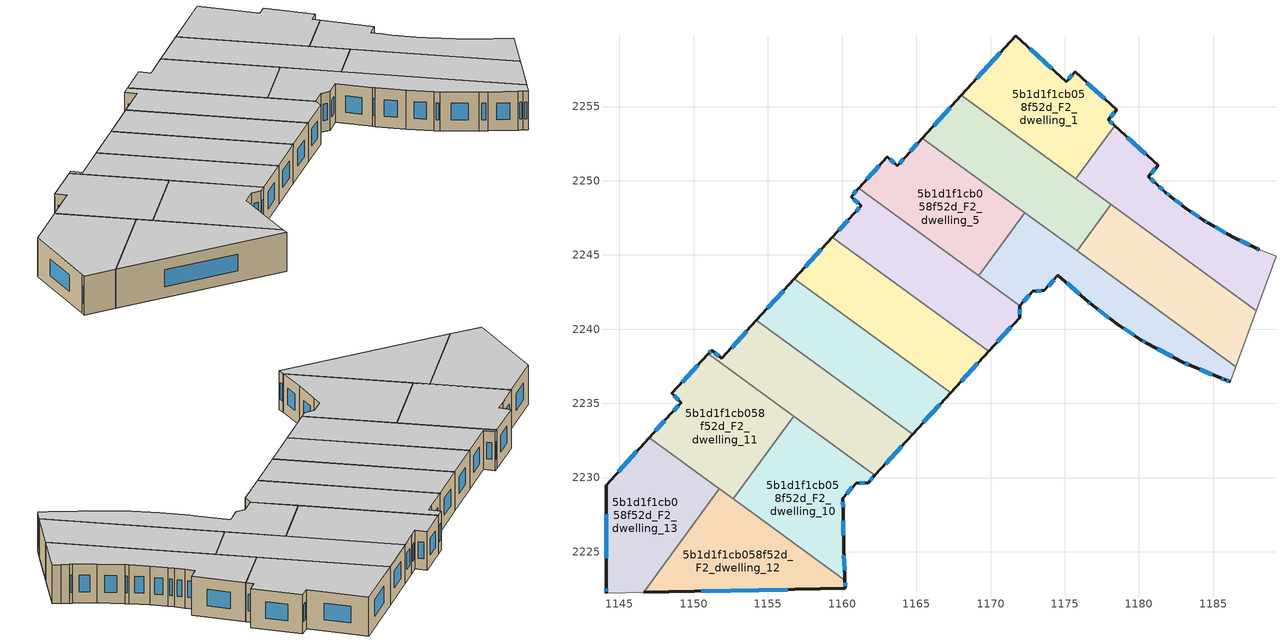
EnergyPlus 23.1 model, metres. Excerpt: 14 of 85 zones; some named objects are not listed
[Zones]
5b1d1f1cb058f52d_F2_dwelling_0
 floor to 5b1d1f1cb058f52d_F1_dwelling_0 (EU_floor_Construction): 1184.65,2247.16 1186.35,2246.2 1187.9,2245.45 1188.11,2245.36 1188.67,2245.13 1189.24,2244.92 1187.9,2241.25 1175.74,2250.12 1178.36,2253.71 1181.3,2251.03 1180.63,2250.27 1181.2,2249.75 1181.78,2249.23 1182.13,2248.93 1183.17,2248.14 1184.41,2247.31 z6
 wall outside (EU_wall_Construction): 1188.11,2245.36 1187.9,2245.45 1186.35,2246.2 1184.65,2247.16 1184.41,2247.31 1183.17,2248.14 1182.13,2248.93 1181.78,2249.23 1181.2,2249.75 1180.63,2250.27 1181.3,2251.03 1178.36,2253.71 z6:9
 wall adiabatic (EU_wall_Construction): 1187.9,2241.25 1189.24,2244.92 1188.67,2245.13 1188.11,2245.36 z6:9
 wall to 5b1d1f1cb058f52d_F2_dwelling_1 (EU_wall_Construction): 1178.36,2253.71 1175.74,2250.12 z6:9
 wall to 5b1d1f1cb058f52d_F2_dwelling_2 (EU_wall_Construction): 1178.11,2248.4 1187.9,2241.25 z6:9
 wall to 5b1d1f1cb058f52d_F2_dwelling_3 (EU_wall_Construction): 1175.74,2250.12 1178.11,2248.4 z6:9
 window (EU_Window_Construction): 1181.04,2249.9 1180.79,2250.12 / 1181.61,2249.38 1181.36,2249.6 / 1182.03,2249.02 1181.88,2249.15 / 1182.87,2248.37 1182.43,2248.71 / 1184.06,2247.55 1183.52,2247.9 / 1184.58,2247.21 1184.48,2247.27 / 1185.86,2246.48 1185.14,2246.89 / 1187.46,2245.66 1186.79,2245.99 / 1188.05,2245.38 1187.96,2245.42 / 1180.46,2251.8 1179.2,2252.94 / 1180.82,2250.49 1181.11,2250.82 z6.86:8.14
 ceiling to 5b1d1f1cb058f52d_F3_dwelling_0 (EU_floor_Construction): 1187.9,2241.25 1189.24,2244.92 1188.67,2245.13 1188.11,2245.36 1187.9,2245.45 1186.35,2246.2 1184.65,2247.16 1184.41,2247.31 1183.17,2248.14 1182.13,2248.93 1181.78,2249.23 1181.2,2249.75 1180.63,2250.27 1181.3,2251.03 1178.36,2253.71 1175.74,2250.12 z9
5b1d1f1cb058f52d_F2_dwelling_1
 floor to 5b1d1f1cb058f52d_F1_dwelling_1 (EU_floor_Construction): 1175.7,2257.33 1178.52,2254.78 1177.93,2254.1 1178.36,2253.71 1175.74,2250.12 1168.04,2255.75 1171.69,2259.76 1175.09,2256.67 z6
 wall outside (EU_wall_Construction): 1178.36,2253.71 1177.93,2254.1 1178.52,2254.78 1175.7,2257.33 1175.09,2256.67 1171.69,2259.76 1168.04,2255.75 z6:9
 wall to 5b1d1f1cb058f52d_F2_dwelling_3 (EU_wall_Construction): 1168.04,2255.75 1175.74,2250.12 z6:9
 window (EU_Window_Construction): 1178.09,2254.3 1178.35,2254.59 / 1178.24,2253.82 1178.05,2253.99 / 1170.65,2258.61 1169.08,2256.89 / 1174.12,2257.55 1172.66,2258.88 / 1175.52,2257.14 1175.27,2256.86 / 1177.71,2255.51 1176.5,2256.61 z6.86:8.14
 ceiling to 5b1d1f1cb058f52d_F3_dwelling_1 (EU_floor_Construction): 1175.74,2250.12 1178.36,2253.71 1177.93,2254.1 1178.52,2254.78 1175.7,2257.33 1175.09,2256.67 1171.69,2259.76 1168.04,2255.75 z9
5b1d1f1cb058f52d_F2_dwelling_10
 floor to 5b1d1f1cb058f52d_F1_dwelling_10 (EU_floor_Construction): 1162.21,2230.14 1161.76,2229.66 1160.96,2229.62 1160.05,2228.61 1160.07,2227.75 1160.1,2225.45 1160.19,2223.07 1152.68,2228.56 1156.74,2234.13 z6
 wall outside (EU_wall_Construction): 1160.19,2223.07 1160.1,2225.45 1160.07,2227.75 1160.05,2228.61 1160.96,2229.62 1161.76,2229.66 1162.21,2230.14 z6:9
 wall to 5b1d1f1cb058f52d_F2_dwelling_11 (EU_wall_Construction): 1156.74,2234.13 1152.68,2228.56 z6:9
 wall to 5b1d1f1cb058f52d_F2_dwelling_12 (EU_wall_Construction): 1152.68,2228.56 1160.19,2223.07 z6:9
 wall to 5b1d1f1cb058f52d_F2_dwelling_9 (EU_wall_Construction): 1162.21,2230.14 1156.74,2234.13 z6:9
 window (EU_Window_Construction): 1160.09,2226.11 1160.08,2227.1 / 1160.17,2223.75 1160.13,2224.77 / 1161.89,2229.8 1162.08,2230 / 1161.19,2229.63 1161.53,2229.65 / 1160.31,2228.9 1160.7,2229.33 / 1160.06,2228 1160.06,2228.37 z6.86:8.14
 ceiling to 5b1d1f1cb058f52d_F3_dwelling_10 (EU_floor_Construction): 1160.19,2223.07 1160.1,2225.45 1160.07,2227.75 1160.05,2228.61 1160.96,2229.62 1161.76,2229.66 1162.21,2230.14 1156.74,2234.13 1152.68,2228.56 z9
5b1d1f1cb058f52d_F2_dwelling_11
 floor to 5b1d1f1cb058f52d_F1_dwelling_11 (EU_floor_Construction): 1156.74,2234.13 1152.68,2228.56 1147.01,2232.69 1148.47,2234.29 1149.16,2235.04 1148.52,2235.68 1150.98,2238.33 z6
 wall outside (EU_wall_Construction): 1150.98,2238.33 1148.52,2235.68 1149.16,2235.04 1148.47,2234.29 1147.01,2232.69 z6:9
 wall to 5b1d1f1cb058f52d_F2_dwelling_13 (EU_wall_Construction): 1147.01,2232.69 1151.73,2229.25 z6:9
 wall to 5b1d1f1cb058f52d_F2_dwelling_9 (EU_wall_Construction): 1156.74,2234.13 1150.98,2238.33 z6:9
 wall to 5b1d1f1cb058f52d_F2_dwelling_12 (EU_wall_Construction): 1151.73,2229.25 1152.68,2228.56 z6:9
 window (EU_Window_Construction): 1148.96,2234.82 1148.67,2234.5 / 1148.71,2235.49 1148.98,2235.22 / 1150.28,2237.57 1149.23,2236.44 / 1148.05,2233.83 1147.43,2233.15 z6.86:8.14
 ceiling to 5b1d1f1cb058f52d_F3_dwelling_11 (EU_floor_Construction): 1152.68,2228.56 1156.74,2234.13 1150.98,2238.33 1148.52,2235.68 1149.16,2235.04 1148.47,2234.29 1147.01,2232.69 z9
5b1d1f1cb058f52d_F2_dwelling_12
 floor to 5b1d1f1cb058f52d_F1_dwelling_12 (EU_floor_Construction): 1160.19,2223.07 1160.22,2222.53 1146.63,2222.26 1151.73,2229.25 z6
 wall outside (EU_wall_Construction): 1146.63,2222.26 1160.22,2222.53 1160.19,2223.07 z6:9
 wall to 5b1d1f1cb058f52d_F2_dwelling_13 (EU_wall_Construction): 1151.73,2229.25 1146.63,2222.26 z6:9
 window (EU_Window_Construction): 1150.51,2222.34 1156.34,2222.45 / 1160.21,2222.68 1160.2,2222.92 z6.86:8.14
 ceiling to 5b1d1f1cb058f52d_F3_dwelling_12 (EU_floor_Construction): 1160.22,2222.53 1160.19,2223.07 1151.73,2229.25 1146.63,2222.26 z9
5b1d1f1cb058f52d_F2_dwelling_13
 floor to 5b1d1f1cb058f52d_F1_dwelling_13 (EU_floor_Construction): 1151.73,2229.25 1146.63,2222.26 1144.12,2222.21 1144.12,2222.61 1144.09,2229.49 1147.01,2232.69 z6
 wall outside (EU_wall_Construction): 1147.01,2232.69 1144.09,2229.49 1144.12,2222.61 1144.12,2222.21 z6:9
 wall adiabatic (EU_wall_Construction): 1144.12,2222.21 1146.63,2222.26 z6:9
 window (EU_Window_Construction): 1146.18,2231.78 1144.93,2230.4 / 1144.12,2222.5 1144.12,2222.33 / 1144.1,2227.52 1144.11,2224.58 z6.86:8.14
 ceiling to 5b1d1f1cb058f52d_F3_dwelling_13 (EU_floor_Construction): 1146.63,2222.26 1151.73,2229.25 1147.01,2232.69 1144.09,2229.49 1144.12,2222.61 1144.12,2222.21 z9
5b1d1f1cb058f52d_F2_dwelling_2
 floor to 5b1d1f1cb058f52d_F1_dwelling_2 (EU_floor_Construction): 1187.9,2241.25 1186.53,2237.47 1175.83,2245.28 1178.11,2248.4 z6
 wall to 5b1d1f1cb058f52d_F2_dwelling_3 (EU_wall_Construction): 1178.11,2248.4 1175.83,2245.28 z6:9
 wall adiabatic (EU_wall_Construction): 1186.53,2237.47 1187.9,2241.25 z6:9
 wall to 5b1d1f1cb058f52d_F2_dwelling_4 (EU_wall_Construction): 1175.83,2245.28 1186.53,2237.47 z6:9
 ceiling to 5b1d1f1cb058f52d_F3_dwelling_2 (EU_floor_Construction): 1186.53,2237.47 1187.9,2241.25 1178.11,2248.4 1175.83,2245.28 z9
5b1d1f1cb058f52d_F2_dwelling_3
 floor to 5b1d1f1cb058f52d_F1_dwelling_3 (EU_floor_Construction): 1178.11,2248.4 1175.83,2245.28 1165.42,2252.87 1168.04,2255.75 z6
 wall outside (EU_wall_Construction): 1168.04,2255.75 1165.42,2252.87 z6:9
 wall to 5b1d1f1cb058f52d_F2_dwelling_5 (EU_wall_Construction): 1165.42,2252.87 1172.3,2247.85 z6:9
 wall to 5b1d1f1cb058f52d_F2_dwelling_4 (EU_wall_Construction): 1172.3,2247.85 1175.83,2245.27 z6:9
 window (EU_Window_Construction): 1167.29,2254.93 1166.17,2253.7 z6.86:8.14
 ceiling to 5b1d1f1cb058f52d_F3_dwelling_3 (EU_floor_Construction): 1175.83,2245.28 1178.11,2248.4 1168.04,2255.75 1165.42,2252.87 z9
5b1d1f1cb058f52d_F2_dwelling_4
 floor to 5b1d1f1cb058f52d_F1_dwelling_4 (EU_floor_Construction): 1186.53,2237.47 1186.16,2236.46 1185.82,2236.58 1185.48,2236.71 1183.53,2237.52 1182.96,2237.78 1180.53,2239.04 1180.16,2239.27 1178.5,2240.37 1176.74,2241.71 1176.59,2241.83 1174.54,2243.63 1173.63,2242.61 1172.85,2242.55 1171.97,2241.56 1169.19,2243.59 1172.3,2247.85 z6
 wall outside (EU_wall_Construction): 1171.97,2241.56 1172.85,2242.55 1173.63,2242.61 1174.54,2243.63 1176.59,2241.83 1176.74,2241.71 1178.5,2240.37 1180.16,2239.27 1180.53,2239.04 1182.96,2237.78 1183.53,2237.52 1185.48,2236.71 1185.82,2236.58 1186.16,2236.46 z6:9
 wall to 5b1d1f1cb058f52d_F2_dwelling_5 (EU_wall_Construction): 1172.3,2247.85 1169.19,2243.59 z6:9
 wall adiabatic (EU_wall_Construction): 1186.16,2236.46 1186.53,2237.47 z6:9
 wall to 5b1d1f1cb058f52d_F2_dwelling_6 (EU_wall_Construction): 1169.19,2243.59 1171.97,2241.56 z6:9
 window (EU_Window_Construction): 1176.63,2241.8 1176.69,2241.74 / 1175.12,2243.11 1176,2242.35 / 1173.89,2242.9 1174.28,2243.34 / 1173.07,2242.57 1173.4,2242.59 / 1172.22,2241.85 1172.6,2242.27 / 1185.92,2236.55 1186.07,2236.49 / 1185.58,2236.67 1185.73,2236.62 / 1184.09,2237.29 1184.93,2236.94 / 1183.12,2237.71 1183.37,2237.59 / 1181.22,2238.68 1182.27,2238.14 / 1180.27,2239.2 1180.42,2239.11 / 1178.98,2240.05 1179.69,2239.58 / 1177.24,2241.32 1178,2240.75 z6.86:8.14
 ceiling to 5b1d1f1cb058f52d_F3_dwelling_4 (EU_floor_Construction): 1186.16,2236.46 1186.53,2237.47 1172.3,2247.85 1169.19,2243.59 1171.97,2241.56 1172.85,2242.55 1173.63,2242.61 1174.54,2243.63 1176.59,2241.83 1176.74,2241.71 1178.5,2240.37 1180.16,2239.27 1180.53,2239.04 1182.96,2237.78 1183.53,2237.52 1185.48,2236.71 1185.82,2236.58 z9
5b1d1f1cb058f52d_F2_dwelling_5
 floor to 5b1d1f1cb058f52d_F1_dwelling_5 (EU_floor_Construction): 1172.3,2247.85 1169.19,2243.59 1161.11,2249.49 1163.05,2251.62 1163.72,2251.01 1164.28,2251.62 1165.42,2252.87 z6
 wall outside (EU_wall_Construction): 1165.42,2252.87 1164.28,2251.62 1163.72,2251.01 1163.05,2251.62 1161.11,2249.49 z6:9
 wall to 5b1d1f1cb058f52d_F2_dwelling_6 (EU_wall_Construction): 1161.11,2249.49 1169.19,2243.59 z6:9
 window (EU_Window_Construction): 1163.53,2251.18 1163.24,2251.44 / 1164.12,2251.45 1163.88,2251.18 / 1165.09,2252.52 1164.6,2251.98 / 1162.5,2251.01 1161.67,2250.09 z6.86:8.14
 ceiling to 5b1d1f1cb058f52d_F3_dwelling_5 (EU_floor_Construction): 1169.19,2243.59 1172.3,2247.85 1165.42,2252.87 1164.28,2251.62 1163.72,2251.01 1163.05,2251.62 1161.11,2249.49 z9
5b1d1f1cb058f52d_F2_dwelling_6
 floor to 5b1d1f1cb058f52d_F1_dwelling_6 (EU_floor_Construction): 1171.97,2241.56 1171.96,2241.55 1171.96,2240.77 1169.87,2238.5 1159.34,2246.18 1160.83,2247.82 1161.28,2248.31 1160.6,2248.93 1161.11,2249.49 z6
 wall outside (EU_wall_Construction): 1161.11,2249.49 1160.6,2248.93 1161.28,2248.31 1160.83,2247.82 1159.34,2246.18 / 1169.87,2238.5 1171.96,2240.77 1171.96,2241.55 1171.97,2241.56 z6:9
 wall to 5b1d1f1cb058f52d_F2_dwelling_7 (EU_wall_Construction): 1159.34,2246.18 1169.87,2238.5 z6:9
 window (EU_Window_Construction): 1160.4,2247.35 1159.76,2246.65 / 1161.15,2248.17 1160.96,2247.96 / 1160.79,2248.75 1161.08,2248.49 / 1160.96,2249.33 1160.75,2249.09 / 1171.96,2241 1171.96,2241.33 / 1170.47,2239.15 1171.36,2240.12 z6.86:8.14
 ceiling to 5b1d1f1cb058f52d_F3_dwelling_6 (EU_floor_Construction): 1169.87,2238.5 1171.96,2240.77 1171.96,2241.55 1171.97,2241.56 1161.11,2249.49 1160.6,2248.93 1161.28,2248.31 1160.83,2247.82 1159.34,2246.18 z9
5b1d1f1cb058f52d_F2_dwelling_7
 floor to 5b1d1f1cb058f52d_F1_dwelling_7 (EU_floor_Construction): 1169.87,2238.5 1167.31,2235.71 1156.78,2243.39 1159.34,2246.18 z6
 wall outside (EU_wall_Construction): 1167.31,2235.71 1169.87,2238.5 / 1159.34,2246.18 1156.78,2243.39 z6:9
 wall to 5b1d1f1cb058f52d_F2_dwelling_8 (EU_wall_Construction): 1156.78,2243.39 1167.31,2235.71 z6:9
 window (EU_Window_Construction): 1168.04,2236.5 1169.14,2237.7 / 1158.61,2245.38 1157.51,2244.19 z6.86:8.14
 ceiling to 5b1d1f1cb058f52d_F3_dwelling_7 (EU_floor_Construction): 1167.31,2235.71 1169.87,2238.5 1159.34,2246.18 1156.78,2243.39 z9
5b1d1f1cb058f52d_F2_dwelling_8
 floor to 5b1d1f1cb058f52d_F1_dwelling_8 (EU_floor_Construction): 1167.31,2235.71 1164.75,2232.92 1154.23,2240.59 1156.78,2243.39 z6
 wall outside (EU_wall_Construction): 1164.75,2232.92 1167.31,2235.71 / 1156.78,2243.39 1154.23,2240.59 z6:9
 wall to 5b1d1f1cb058f52d_F2_dwelling_9 (EU_wall_Construction): 1154.23,2240.59 1164.75,2232.92 z6:9
 window (EU_Window_Construction): 1165.48,2233.72 1166.58,2234.91 / 1156.05,2242.59 1154.96,2241.39 z6.86:8.14
 ceiling to 5b1d1f1cb058f52d_F3_dwelling_8 (EU_floor_Construction): 1164.75,2232.92 1167.31,2235.71 1156.78,2243.39 1154.23,2240.59 z9
5b1d1f1cb058f52d_F2_dwelling_9
 floor to 5b1d1f1cb058f52d_F1_dwelling_9 (EU_floor_Construction): 1164.75,2232.92 1162.21,2230.14 1150.98,2238.33 1151.22,2238.58 1151.88,2238.02 1154.23,2240.59 z6
 wall outside (EU_wall_Construction): 1154.23,2240.59 1151.88,2238.02 1151.22,2238.58 1150.98,2238.33 / 1162.21,2230.14 1164.75,2232.92 z6:9
 window (EU_Window_Construction): 1151.69,2238.18 1151.41,2238.42 / 1153.56,2239.86 1152.55,2238.76 / 1162.93,2230.94 1164.03,2232.12 / 1151.15,2238.51 1151.05,2238.4 z6.86:8.14
 ceiling to 5b1d1f1cb058f52d_F3_dwelling_9 (EU_floor_Construction): 1162.21,2230.14 1164.75,2232.92 1154.23,2240.59 1151.88,2238.02 1151.22,2238.58 1150.98,2238.33 z9
[Building]
EU S2 Campaign: North Axis=0; Terrain=City; Solar Distribution=FullExterior
[Site:Location]
Helsinki-Vantaa.AP: Latitude=60.317; Longitude=24.963; Time Zone=2; Elevation=54.6
[SizingPeriod:WeatherFileDays]
AnnualSizingPeriod: Begin Month=1; Begin Day of Month=1; End Month=12; End Day of Month=31; Day of Week for Start Day=Monday; Use Weather File Daylight Saving Period=No; Use Weather File Rain and Snow Indicators=No
[MATERIAL]
EU_InternalMass_Material: Roughness=MediumRough; Thickness=0.1; Conductivity=1; Density=1800; Specific Heat=900; Thermal Absorptance=0.9; Solar Absorptance=0.7; Visible Absorptance=0.7
[MATERIAL:NOMASS] Roughness=MediumRough; Thermal Absorptance=0.9; Solar Absorptance=0.7; Visible Absorptance=0.7
Name | Thermal Resistance
EU_wall_NoMass | 1.10183
EU_floor_NoMass | 1.70606
[WINDOWMATERIAL:SIMPLEGLAZINGSYSTEM]
EU_Window_SimpleGlazing: UFactor=3.11035; Solar Heat Gain Coefficient=0.8; Visible Transmittance=0.8
[CONSTRUCTION]
EU_wall_Construction: EU_wall_NoMass
EU_floor_Construction: EU_floor_NoMass
EU_Window_Construction: EU_Window_SimpleGlazing
EU_InternalMass_Construction: EU_InternalMass_Material
[ZONE] Type=1; Multiplier=1; Ceiling Height=autocalculate; Floor Area=autocalculate; Part of Total Floor Area=Yes
Name | Volume
5b1d1f1cb058f52d_F2_dwelling_0 | 147.059
5b1d1f1cb058f52d_F2_dwelling_1 | 147.065
5b1d1f1cb058f52d_F2_dwelling_10 | 147.078
5b1d1f1cb058f52d_F2_dwelling_11 | 147.073
5b1d1f1cb058f52d_F2_dwelling_12 | 147.072
5b1d1f1cb058f52d_F2_dwelling_13 | 147.083
5b1d1f1cb058f52d_F2_dwelling_2 | 147.045
5b1d1f1cb058f52d_F2_dwelling_3 | 147.056
5b1d1f1cb058f52d_F2_dwelling_4 | 147.081
5b1d1f1cb058f52d_F2_dwelling_5 | 147.062
5b1d1f1cb058f52d_F2_dwelling_6 | 147.058
5b1d1f1cb058f52d_F2_dwelling_7 | 147.063
5b1d1f1cb058f52d_F2_dwelling_8 | 147.075
5b1d1f1cb058f52d_F2_dwelling_9 | 147.066
[INTERNALMASS] Construction=EU_InternalMass_Construction
Name | Zone or ZoneList | Surface Area
5b1d1f1cb058f52d_F2_dwelling_0_EU_InternalMass | 5b1d1f1cb058f52d_F2_dwelling_0 | 49.0186
5b1d1f1cb058f52d_F2_dwelling_1_EU_InternalMass | 5b1d1f1cb058f52d_F2_dwelling_1 | 49.0199
5b1d1f1cb058f52d_F2_dwelling_2_EU_InternalMass | 5b1d1f1cb058f52d_F2_dwelling_2 | 49.0161
5b1d1f1cb058f52d_F2_dwelling_3_EU_InternalMass | 5b1d1f1cb058f52d_F2_dwelling_3 | 49.0227
5b1d1f1cb058f52d_F2_dwelling_4_EU_InternalMass | 5b1d1f1cb058f52d_F2_dwelling_4 | 49.0276
5b1d1f1cb058f52d_F2_dwelling_5_EU_InternalMass | 5b1d1f1cb058f52d_F2_dwelling_5 | 49.0211
5b1d1f1cb058f52d_F2_dwelling_6_EU_InternalMass | 5b1d1f1cb058f52d_F2_dwelling_6 | 49.0195
5b1d1f1cb058f52d_F2_dwelling_7_EU_InternalMass | 5b1d1f1cb058f52d_F2_dwelling_7 | 49.021
5b1d1f1cb058f52d_F2_dwelling_8_EU_InternalMass | 5b1d1f1cb058f52d_F2_dwelling_8 | 49.0251
5b1d1f1cb058f52d_F2_dwelling_9_EU_InternalMass | 5b1d1f1cb058f52d_F2_dwelling_9 | 49.0221
5b1d1f1cb058f52d_F2_dwelling_10_EU_InternalMass | 5b1d1f1cb058f52d_F2_dwelling_10 | 49.0254
5b1d1f1cb058f52d_F2_dwelling_11_EU_InternalMass | 5b1d1f1cb058f52d_F2_dwelling_11 | 49.0242
5b1d1f1cb058f52d_F2_dwelling_12_EU_InternalMass | 5b1d1f1cb058f52d_F2_dwelling_12 | 49.0216
5b1d1f1cb058f52d_F2_dwelling_13_EU_InternalMass | 5b1d1f1cb058f52d_F2_dwelling_13 | 49.028
[OTHEREQUIPMENT] Fuel Type=Electricity; Design Level Calculation Method=Watts/Area; Power per Zone Floor Area=1; Fraction Latent=0; Fraction Radiant=0; Fraction Lost=0; Carbon Dioxide Generation Rate=0; EndUse Subcategory=EU_Step8_InternalGains
Name | Zone or ZoneList or Space or SpaceList | Schedule
EU_Step8_InternalGain_5b1d1f1cb058f52d_F2_dwelling_0_f000 | 5b1d1f1cb058f52d_F2_dwelling_0 | EU_Step8_GainSchedule_5b1d1f1cb058f52d_F2_dwelling_0_f000
EU_Step8_InternalGain_5b1d1f1cb058f52d_F2_dwelling_1_f000 | 5b1d1f1cb058f52d_F2_dwelling_1 | EU_Step8_GainSchedule_5b1d1f1cb058f52d_F2_dwelling_1_f000
EU_Step8_InternalGain_5b1d1f1cb058f52d_F2_dwelling_2_f000 | 5b1d1f1cb058f52d_F2_dwelling_2 | EU_Step8_GainSchedule_5b1d1f1cb058f52d_F2_dwelling_2_f000
EU_Step8_InternalGain_5b1d1f1cb058f52d_F2_dwelling_3_f000 | 5b1d1f1cb058f52d_F2_dwelling_3 | EU_Step8_GainSchedule_5b1d1f1cb058f52d_F2_dwelling_3_f000
EU_Step8_InternalGain_5b1d1f1cb058f52d_F2_dwelling_4_f000 | 5b1d1f1cb058f52d_F2_dwelling_4 | EU_Step8_GainSchedule_5b1d1f1cb058f52d_F2_dwelling_4_f000
EU_Step8_InternalGain_5b1d1f1cb058f52d_F2_dwelling_5_f000 | 5b1d1f1cb058f52d_F2_dwelling_5 | EU_Step8_GainSchedule_5b1d1f1cb058f52d_F2_dwelling_5_f000
EU_Step8_InternalGain_5b1d1f1cb058f52d_F2_dwelling_6_f000 | 5b1d1f1cb058f52d_F2_dwelling_6 | EU_Step8_GainSchedule_5b1d1f1cb058f52d_F2_dwelling_6_f000
EU_Step8_InternalGain_5b1d1f1cb058f52d_F2_dwelling_7_f000 | 5b1d1f1cb058f52d_F2_dwelling_7 | EU_Step8_GainSchedule_5b1d1f1cb058f52d_F2_dwelling_7_f000
EU_Step8_InternalGain_5b1d1f1cb058f52d_F2_dwelling_8_f000 | 5b1d1f1cb058f52d_F2_dwelling_8 | EU_Step8_GainSchedule_5b1d1f1cb058f52d_F2_dwelling_8_f000
EU_Step8_InternalGain_5b1d1f1cb058f52d_F2_dwelling_9_f000 | 5b1d1f1cb058f52d_F2_dwelling_9 | EU_Step8_GainSchedule_5b1d1f1cb058f52d_F2_dwelling_9_f000
EU_Step8_InternalGain_5b1d1f1cb058f52d_F2_dwelling_10_f000 | 5b1d1f1cb058f52d_F2_dwelling_10 | EU_Step8_GainSchedule_5b1d1f1cb058f52d_F2_dwelling_10_f000
EU_Step8_InternalGain_5b1d1f1cb058f52d_F2_dwelling_11_f000 | 5b1d1f1cb058f52d_F2_dwelling_11 | EU_Step8_GainSchedule_5b1d1f1cb058f52d_F2_dwelling_11_f000
EU_Step8_InternalGain_5b1d1f1cb058f52d_F2_dwelling_12_f000 | 5b1d1f1cb058f52d_F2_dwelling_12 | EU_Step8_GainSchedule_5b1d1f1cb058f52d_F2_dwelling_12_f000
EU_Step8_InternalGain_5b1d1f1cb058f52d_F2_dwelling_13_f000 | 5b1d1f1cb058f52d_F2_dwelling_13 | EU_Step8_GainSchedule_5b1d1f1cb058f52d_F2_dwelling_13_f000
[ZONEVENTILATION:DESIGNFLOWRATE] Schedule=EU_AlwaysOn; Design Flow Rate Calculation Method=AirChanges/Hour; Air Changes per Hour=0.756316; Ventilation Type=Natural; Fan Pressure Rise=0; Fan Total Efficiency=1; Constant Term Coefficient=1; Temperature Term Coefficient=0; Velocity Term Coefficient=0; Velocity Squared Term Coefficient=0; Minimum Indoor Temperature=-100; Maximum Indoor Temperature=100; Delta Temperature=-100; Minimum Outdoor Temperature=-100; Maximum Outdoor Temperature=100; Maximum Wind Speed=40
Name | Zone or ZoneList or Space or SpaceList
EU_ConstantAir_5b1d1f1cb058f52d_F2_dwelling_0 | 5b1d1f1cb058f52d_F2_dwelling_0
EU_ConstantAir_5b1d1f1cb058f52d_F2_dwelling_1 | 5b1d1f1cb058f52d_F2_dwelling_1
EU_ConstantAir_5b1d1f1cb058f52d_F2_dwelling_2 | 5b1d1f1cb058f52d_F2_dwelling_2
EU_ConstantAir_5b1d1f1cb058f52d_F2_dwelling_3 | 5b1d1f1cb058f52d_F2_dwelling_3
EU_ConstantAir_5b1d1f1cb058f52d_F2_dwelling_4 | 5b1d1f1cb058f52d_F2_dwelling_4
EU_ConstantAir_5b1d1f1cb058f52d_F2_dwelling_5 | 5b1d1f1cb058f52d_F2_dwelling_5
EU_ConstantAir_5b1d1f1cb058f52d_F2_dwelling_6 | 5b1d1f1cb058f52d_F2_dwelling_6
EU_ConstantAir_5b1d1f1cb058f52d_F2_dwelling_7 | 5b1d1f1cb058f52d_F2_dwelling_7
EU_ConstantAir_5b1d1f1cb058f52d_F2_dwelling_8 | 5b1d1f1cb058f52d_F2_dwelling_8
EU_ConstantAir_5b1d1f1cb058f52d_F2_dwelling_9 | 5b1d1f1cb058f52d_F2_dwelling_9
EU_ConstantAir_5b1d1f1cb058f52d_F2_dwelling_10 | 5b1d1f1cb058f52d_F2_dwelling_10
EU_ConstantAir_5b1d1f1cb058f52d_F2_dwelling_11 | 5b1d1f1cb058f52d_F2_dwelling_11
EU_ConstantAir_5b1d1f1cb058f52d_F2_dwelling_12 | 5b1d1f1cb058f52d_F2_dwelling_12
EU_ConstantAir_5b1d1f1cb058f52d_F2_dwelling_13 | 5b1d1f1cb058f52d_F2_dwelling_13
[HVACTEMPLATE:ZONE:IDEALLOADSAIRSYSTEM] System Availability Schedule=EU_AlwaysOn; Maximum Heating Supply Air Temperature=50; Minimum Cooling Supply Air Temperature=13; Maximum Heating Supply Air Humidity Ratio=0.0156; Minimum Cooling Supply Air Humidity Ratio=0.0077; Heating Limit=NoLimit; Cooling Limit=NoLimit; Heating Availability Schedule=EU_AlwaysOn; Cooling Availability Schedule=EU_CoolingOff; Dehumidification Control Type=ConstantSensibleHeatRatio; Cooling Sensible Heat Ratio=0.7; Dehumidification Setpoint=60; Humidification Control Type=None; Humidification Setpoint=30; Outdoor Air Method=None; Outdoor Air Flow Rate per Person=0.00944; Outdoor Air Flow Rate per Zone Floor Area=0; Outdoor Air Flow Rate per Zone=0; Demand Controlled Ventilation Type=None; Outdoor Air Economizer Type=NoEconomizer; Heat Recovery Type=None; Sensible Heat Recovery Effectiveness=0.7; Latent Heat Recovery Effectiveness=0.65
Name | Template Thermostat
5b1d1f1cb058f52d_F2_dwelling_0 | EU_HeatOnly_5b1d1f1cb058f52d_F2_dwelling_0
5b1d1f1cb058f52d_F2_dwelling_1 | EU_HeatOnly_5b1d1f1cb058f52d_F2_dwelling_1
5b1d1f1cb058f52d_F2_dwelling_2 | EU_HeatOnly_5b1d1f1cb058f52d_F2_dwelling_2
5b1d1f1cb058f52d_F2_dwelling_3 | EU_HeatOnly_5b1d1f1cb058f52d_F2_dwelling_3
5b1d1f1cb058f52d_F2_dwelling_4 | EU_HeatOnly_5b1d1f1cb058f52d_F2_dwelling_4
5b1d1f1cb058f52d_F2_dwelling_5 | EU_HeatOnly_5b1d1f1cb058f52d_F2_dwelling_5
5b1d1f1cb058f52d_F2_dwelling_6 | EU_HeatOnly_5b1d1f1cb058f52d_F2_dwelling_6
5b1d1f1cb058f52d_F2_dwelling_7 | EU_HeatOnly_5b1d1f1cb058f52d_F2_dwelling_7
5b1d1f1cb058f52d_F2_dwelling_8 | EU_HeatOnly_5b1d1f1cb058f52d_F2_dwelling_8
5b1d1f1cb058f52d_F2_dwelling_9 | EU_HeatOnly_5b1d1f1cb058f52d_F2_dwelling_9
5b1d1f1cb058f52d_F2_dwelling_10 | EU_HeatOnly_5b1d1f1cb058f52d_F2_dwelling_10
5b1d1f1cb058f52d_F2_dwelling_11 | EU_HeatOnly_5b1d1f1cb058f52d_F2_dwelling_11
5b1d1f1cb058f52d_F2_dwelling_12 | EU_HeatOnly_5b1d1f1cb058f52d_F2_dwelling_12
5b1d1f1cb058f52d_F2_dwelling_13 | EU_HeatOnly_5b1d1f1cb058f52d_F2_dwelling_13
[SIZING:ZONE] Zone Cooling Design Supply Air Temperature Input Method=SupplyAirTemperature; Zone Cooling Design Supply Air Temperature=13; Zone Heating Design Supply Air Temperature Input Method=SupplyAirTemperature; Zone Heating Design Supply Air Temperature=50; Zone Cooling Design Supply Air Humidity Ratio=0.008; Zone Heating Design Supply Air Humidity Ratio=0.008; Cooling Design Air Flow Method=DesignDay; Cooling Design Air Flow Rate=0; Cooling Minimum Air Flow per Zone Floor Area=0.000762; Cooling Minimum Air Flow=0; Cooling Minimum Air Flow Fraction=0.2; Heating Design Air Flow Method=DesignDay; Heating Design Air Flow Rate=0; Heating Maximum Air Flow per Zone Floor Area=0.002032; Heating Maximum Air Flow=0.141576; Heating Maximum Air Flow Fraction=0.3; Account for Dedicated Outdoor Air System=No; Dedicated Outdoor Air System Control Strategy=NeutralSupplyAir; Dedicated Outdoor Air Low Setpoint Temperature for Design=autosize; Dedicated Outdoor Air High Setpoint Temperature for Design=autosize; Zone Load Sizing Method=Sensible Load Only No Latent Load; Zone Latent Cooling Design Supply Air Humidity Ratio Input Method=HumidityRatioDifference; Zone Cooling Design Supply Air Humidity Ratio Difference=0.005; Zone Latent Heating Design Supply Air Humidity Ratio Input Method=HumidityRatioDifference; Zone Humidification Design Supply Air Humidity Ratio Difference=0.005
5b1d1f1cb058f52d_F2_dwelling_0; 5b1d1f1cb058f52d_F2_dwelling_1; 5b1d1f1cb058f52d_F2_dwelling_2; 5b1d1f1cb058f52d_F2_dwelling_3; 5b1d1f1cb058f52d_F2_dwelling_4; 5b1d1f1cb058f52d_F2_dwelling_5; 5b1d1f1cb058f52d_F2_dwelling_6; 5b1d1f1cb058f52d_F2_dwelling_7; 5b1d1f1cb058f52d_F2_dwelling_8; 5b1d1f1cb058f52d_F2_dwelling_9; 5b1d1f1cb058f52d_F2_dwelling_10; 5b1d1f1cb058f52d_F2_dwelling_11; 5b1d1f1cb058f52d_F2_dwelling_12; 5b1d1f1cb058f52d_F2_dwelling_13
[SCHEDULE:CONSTANT]
Name | Hourly Value
EU_AlwaysOn | 1
EU_CoolingOff | 0
[SCHEDULE:FILE] Column Number=1; Rows to Skip at Top=0; Number of Hours of Data=8760; Column Separator=Comma; Interpolate to Timestep=No; Minutes per Item=60; Adjust Schedule for Daylight Savings=Yes
Name | File
EU_Step8_GainSchedule_5b1d1f1cb058f52d_F2_dwelling_0_f000 | ../../schedules/5b1d1f1cb058f52d/5b1d1f1cb058f52d_F2_dwelling_0_f000_gain.csv
EU_Step8_GainSchedule_5b1d1f1cb058f52d_F2_dwelling_1_f000 | ../../schedules/5b1d1f1cb058f52d/5b1d1f1cb058f52d_F2_dwelling_1_f000_gain.csv
EU_Step8_GainSchedule_5b1d1f1cb058f52d_F2_dwelling_2_f000 | ../../schedules/5b1d1f1cb058f52d/5b1d1f1cb058f52d_F2_dwelling_2_f000_gain.csv
EU_Step8_GainSchedule_5b1d1f1cb058f52d_F2_dwelling_3_f000 | ../../schedules/5b1d1f1cb058f52d/5b1d1f1cb058f52d_F2_dwelling_3_f000_gain.csv
EU_Step8_GainSchedule_5b1d1f1cb058f52d_F2_dwelling_4_f000 | ../../schedules/5b1d1f1cb058f52d/5b1d1f1cb058f52d_F2_dwelling_4_f000_gain.csv
EU_Step8_GainSchedule_5b1d1f1cb058f52d_F2_dwelling_5_f000 | ../../schedules/5b1d1f1cb058f52d/5b1d1f1cb058f52d_F2_dwelling_5_f000_gain.csv
EU_Step8_GainSchedule_5b1d1f1cb058f52d_F2_dwelling_6_f000 | ../../schedules/5b1d1f1cb058f52d/5b1d1f1cb058f52d_F2_dwelling_6_f000_gain.csv
EU_Step8_GainSchedule_5b1d1f1cb058f52d_F2_dwelling_7_f000 | ../../schedules/5b1d1f1cb058f52d/5b1d1f1cb058f52d_F2_dwelling_7_f000_gain.csv
EU_Step8_GainSchedule_5b1d1f1cb058f52d_F2_dwelling_8_f000 | ../../schedules/5b1d1f1cb058f52d/5b1d1f1cb058f52d_F2_dwelling_8_f000_gain.csv
EU_Step8_GainSchedule_5b1d1f1cb058f52d_F2_dwelling_9_f000 | ../../schedules/5b1d1f1cb058f52d/5b1d1f1cb058f52d_F2_dwelling_9_f000_gain.csv
EU_Step8_GainSchedule_5b1d1f1cb058f52d_F2_dwelling_10_f000 | ../../schedules/5b1d1f1cb058f52d/5b1d1f1cb058f52d_F2_dwelling_10_f000_gain.csv
EU_Step8_GainSchedule_5b1d1f1cb058f52d_F2_dwelling_11_f000 | ../../schedules/5b1d1f1cb058f52d/5b1d1f1cb058f52d_F2_dwelling_11_f000_gain.csv
EU_Step8_GainSchedule_5b1d1f1cb058f52d_F2_dwelling_12_f000 | ../../schedules/5b1d1f1cb058f52d/5b1d1f1cb058f52d_F2_dwelling_12_f000_gain.csv
EU_Step8_GainSchedule_5b1d1f1cb058f52d_F2_dwelling_13_f000 | ../../schedules/5b1d1f1cb058f52d/5b1d1f1cb058f52d_F2_dwelling_13_f000_gain.csv
